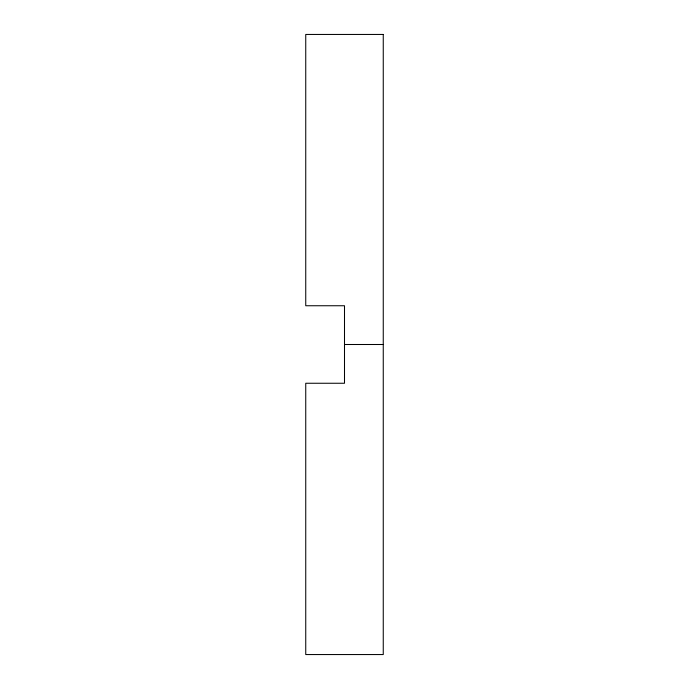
<?xml version="1.0" encoding="UTF-8"?>
<svg xmlns="http://www.w3.org/2000/svg" width="689" height="689" viewBox="0 0 689 689"><rect width="100%" height="100%" fill="white"/><g stroke="black" fill="none" stroke-linecap="round" stroke-linejoin="round"><path stroke-width="1.03" d="M344.5 344.5L383.256 344.5M383.256 34.45L305.744 34.45L305.744 305.744L344.5 305.744L344.5 383.256L305.744 383.256L305.744 654.55L383.256 654.55L383.256 34.45"/></g></svg>
